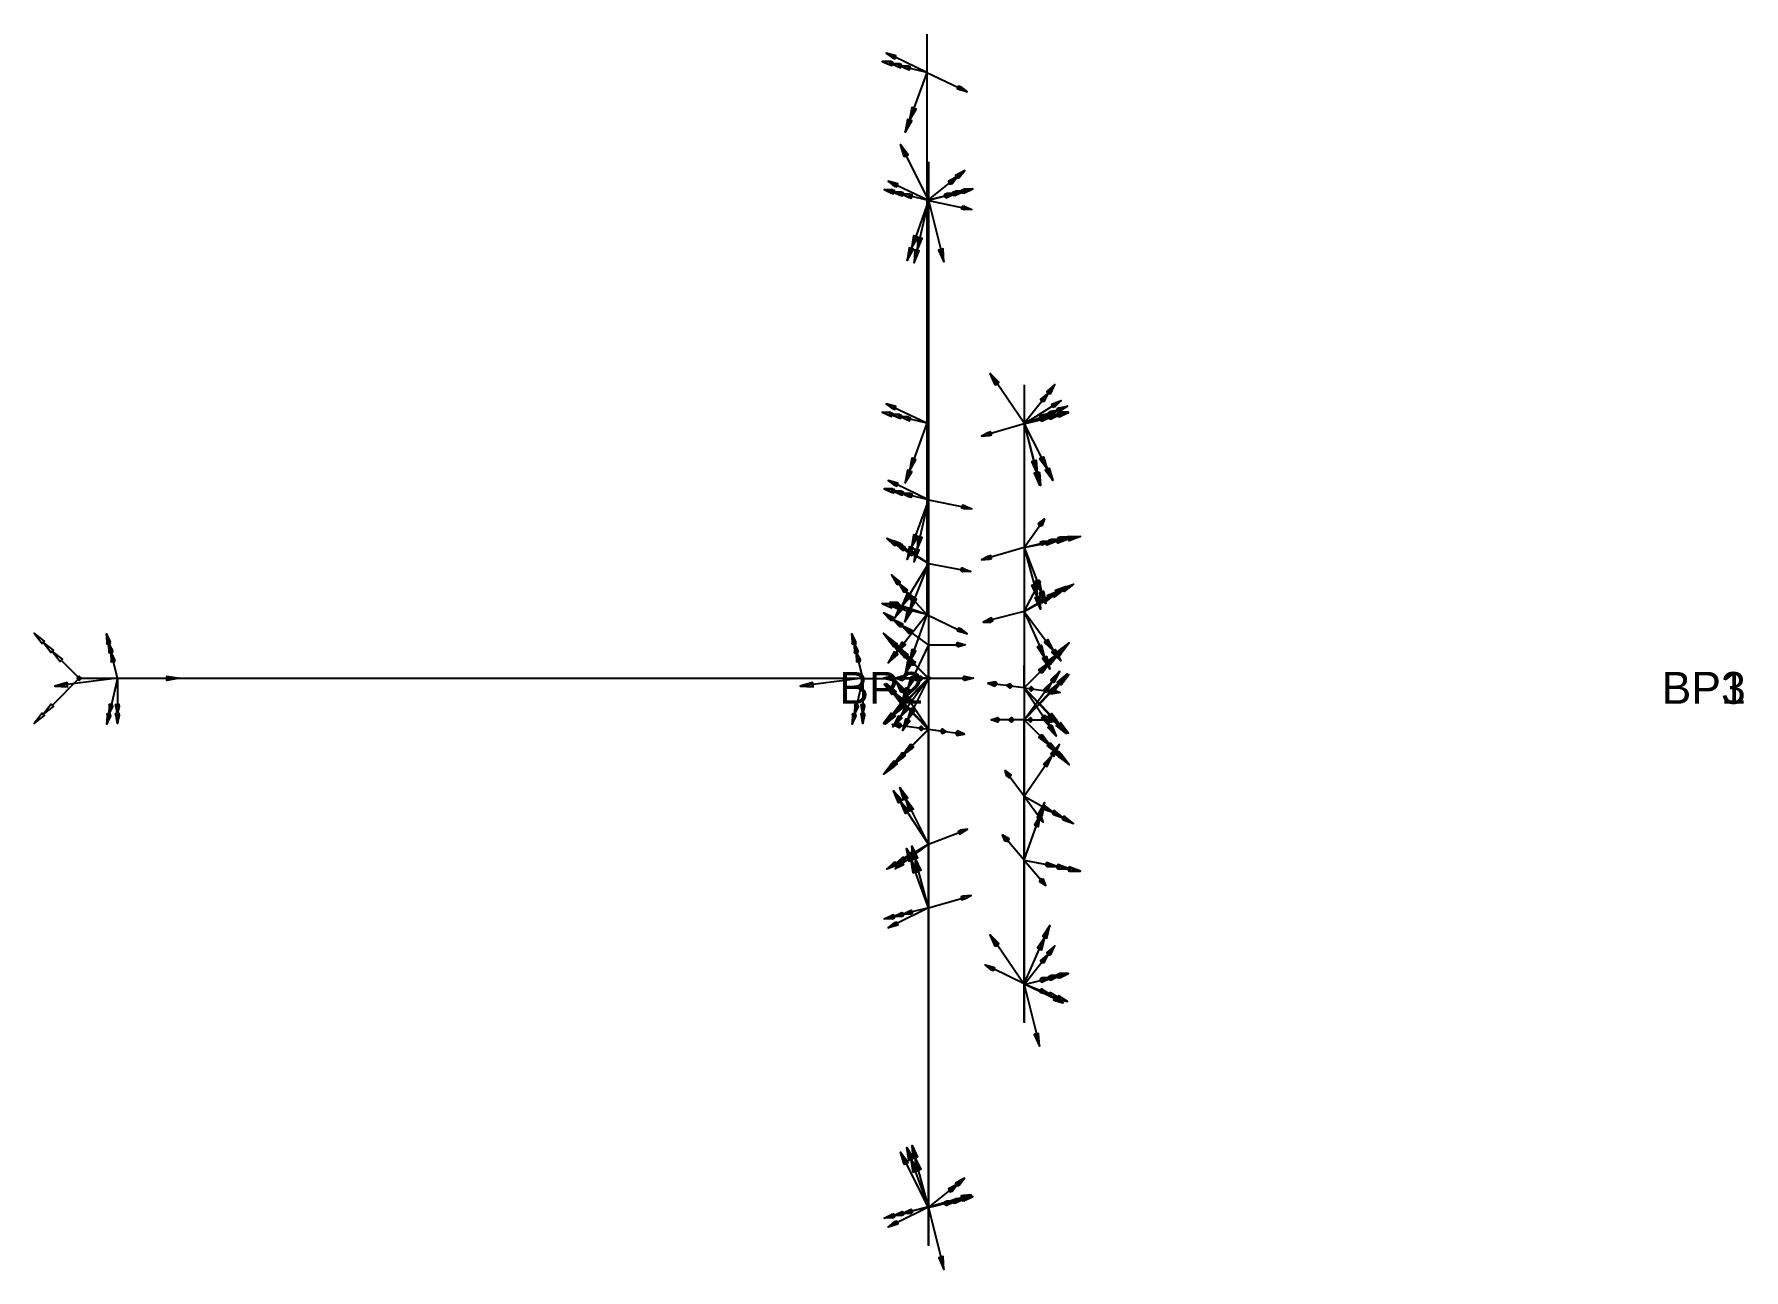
# Model space of a CAD drawing. Header units: millimetres. Extents: x -5935 to 13, y -93 to 105.
# Drawn here: x -255.3 to 12.9, y -88.7 to 105 of the extents above.
import ezdxf

# ---------------------------------------------------------------- set-up
doc = ezdxf.new("R2010")
doc.units = ezdxf.units.MM
for name, color, linetype in [('AutoDetect_23_0', 1, 'Continuous'), ('AutoDetect_24_16', 1, 'Continuous'), ('AutoDetect_79_10', 1, 'Continuous'), ('AutoDetect_79_18', 1, 'Continuous'), ('AutoDetect_79_2', 1, 'Continuous'), ('AutoDetect_80_12', 1, 'Continuous'), ('AutoDetect_80_3', 1, 'Continuous'), ('AutoDetect_80_5', 1, 'Continuous'), ('AutoDetect_81_14', 1, 'Continuous'), ('AutoDetect_82_8', 1, 'Continuous'), ('AutoDetect_85_11', 1, 'Continuous'), ('AutoDetect_86_19', 1, 'Continuous'), ('AutoDetect_96_15', 1, 'Continuous'), ('AutoDetect_97_7', 1, 'Continuous'), ('AutoDetect_98_13', 1, 'Continuous'), ('AutoDetect_98_4', 1, 'Continuous'), ('AutoDetect_98_6', 1, 'Continuous'), ('AutoDetect_99_1', 1, 'Continuous'), ('AutoDetect_99_17', 1, 'Continuous'), ('AutoDetect_99_9', 1, 'Continuous'), ('Plate_ID_9516', 1, 'Continuous')]:
    doc.layers.add(name, color=color, linetype=linetype)
doc.styles.get("Standard").update_dxf_attribs({"font": 'arial.ttf'})

# ---------------------------------------------------------------- blocks, each defined once
blk = doc.blocks.new('Kontrollpunkt')
at = {"color": 0}
for q in [(0, 6), (8, 0), (0, 0, 4)]:
    blk.add_line((0, 0), q, dxfattribs=at)
for points in [[(0.25, 8, -0.25), (-0.25, 8, -0.25), (-0.25, 8, 0.25), (0, 10, 0), (-0.25, 8, -0.25), (0.25, 8, 0.25), (0, 10, 0), (0.25, 8, -0.25), (0.25, 8, 0.25), (-0.25, 8, 0.25)], [(0.25, 6, -0.25), (-0.25, 6, -0.25), (-0.25, 6, 0.25), (0, 8, 0), (-0.25, 6, -0.25), (0.25, 6, 0.25), (0, 8, 0), (0.25, 6, -0.25), (0.25, 6, 0.25), (-0.25, 6, 0.25)], [(0.25, 0.25, 4), (-0.25, 0.25, 4), (-0.25, -0.25, 4), (0, 0, 6), (-0.25, 0.25, 4), (0.25, -0.25, 4), (0, 0, 6), (0.25, 0.25, 4), (0.25, -0.25, 4), (-0.25, -0.25, 4)], [(0.25, 0.25, 6), (-0.25, 0.25, 6), (-0.25, -0.25, 6), (0, 0, 8), (-0.25, 0.25, 6), (0.25, -0.25, 6), (0, 0, 8), (0.25, 0.25, 6), (0.25, -0.25, 6), (-0.25, -0.25, 6)], [(0.25, 0.25, 8), (-0.25, 0.25, 8), (-0.25, -0.25, 8), (0, 0, 10), (-0.25, 0.25, 8), (0.25, -0.25, 8), (0, 0, 10), (0.25, 0.25, 8), (0.25, -0.25, 8), (-0.25, -0.25, 8)], [(8, 0.25, -0.25), (8, 0.25, 0.25), (8, -0.25, 0.25), (10, 0, 0), (8, 0.25, 0.25), (8, -0.25, -0.25), (10, 0, 0), (8, 0.25, -0.25), (8, -0.25, -0.25), (8, -0.25, 0.25)]]:
    blk.add_polyline3d(points, dxfattribs=at)

msp = doc.modelspace()

# ---------------------------------------------------------------- linework, layer by layer
at = {"layer": 'AutoDetect_23_0', "color": 1}
msp.add_line((-248.21, 4, -161.5), (-125.28, 4, -161.5), dxfattribs=at)
at = {"layer": 'AutoDetect_24_16', "color": 1}
msp.add_line((-248.21, 4, -151.5), (-125.28, 4, -151.5), dxfattribs=at)
at = {"layer": 'AutoDetect_79_10', "color": 1}
msp.add_line((-115, 84.9, -102.7), (-115, 22, -102.7), dxfattribs=at)
at = {"layer": 'AutoDetect_79_10', "color": 1, "extrusion": (1, 0, 0)}
msp.add_arc((22, -120.7, -115), 18, 90, 135, dxfattribs=at)
at = {"layer": 'AutoDetect_79_18', "color": 1}
msp.add_line((-115, 84.9, -437.3), (-115, 22, -437.3), dxfattribs=at)
at = {"layer": 'AutoDetect_79_18', "color": 1, "extrusion": (-1, 0, 0)}
msp.add_arc((-22, -419.3, 115), 18, 270, 315, dxfattribs=at)
at = {"layer": 'AutoDetect_79_2', "color": 1}
msp.add_line((-115, 4, -161.5), (-115, 4, -419.3), dxfattribs=at)
at = {"layer": 'AutoDetect_79_2', "color": 1, "extrusion": (1, 0, 0)}
msp.add_arc((22, -419.3, -115), 18, 180, 225, dxfattribs=at)
at = {"layer": 'AutoDetect_80_12', "color": 1}
msp.add_line((-115, -84.9, -437.3), (-115, -22, -437.3), dxfattribs=at)
at = {"layer": 'AutoDetect_80_12', "color": 1, "extrusion": (1, 0, 0)}
msp.add_arc((-22, -419.3, -115), 18, 270, 315, dxfattribs=at)
at = {"layer": 'AutoDetect_80_3', "color": 1}
msp.add_line((-115, -4, -120.7), (-115, -4, -419.3), dxfattribs=at)
at = {"layer": 'AutoDetect_80_3', "color": 1, "extrusion": (-1, 0, 0)}
for centre, start, end in [((22, -120.7, 115), 135, 180), ((22, -419.3, 115), 180, 225)]:
    msp.add_arc(centre, 18, start, end, dxfattribs=at)
at = {"layer": 'AutoDetect_80_5', "color": 1}
msp.add_line((-115, -84.9, -102.7), (-115, -22, -102.7), dxfattribs=at)
at = {"layer": 'AutoDetect_80_5', "color": 1, "extrusion": (-1, 0, 0)}
msp.add_arc((22, -120.7, 115), 18, 90, 135, dxfattribs=at)
at = {"layer": 'AutoDetect_81_14', "color": 1}
msp.add_line((-115, 85, -95), (-115, -85, -95), dxfattribs=at)
at = {"layer": 'AutoDetect_82_8', "color": 1}
msp.add_line((-115, 85, -445), (-115, -85, -445), dxfattribs=at)
at = {"layer": 'AutoDetect_85_11', "color": 1}
msp.add_line((-115.28, 105, -161.5), (-115.28, 14, -161.5), dxfattribs=at)
at = {"layer": 'AutoDetect_86_19', "color": 1}
msp.add_line((-115.28, 105, -151.5), (-115.28, 14, -151.5), dxfattribs=at)
at = {"layer": 'AutoDetect_96_15', "color": 1}
msp.add_line((-100, 50, -222), (-100, -50, -222), dxfattribs=at)
at = {"layer": 'AutoDetect_97_7', "color": 1}
msp.add_line((-100, 50, -318), (-100, -50, -318), dxfattribs=at)
at = {"layer": 'AutoDetect_98_13', "color": 1}
msp.add_line((-100, -49.9, -310), (-100, -14.5, -310), dxfattribs=at)
at = {"layer": 'AutoDetect_98_13', "color": 1, "extrusion": (1, 0, 0)}
msp.add_arc((-14.5, -298, -100), 12, 270, 315, dxfattribs=at)
at = {"layer": 'AutoDetect_98_4', "color": 1}
msp.add_line((-100, -2.5, -298), (-100, -2.5, -242), dxfattribs=at)
at = {"layer": 'AutoDetect_98_4', "color": 1, "extrusion": (1, 0, 0)}
for centre, start, end in [((-14.5, -298, -100), 315, 0), ((-14.5, -242, -100), 0, 45)]:
    msp.add_arc(centre, 12, start, end, dxfattribs=at)
at = {"layer": 'AutoDetect_98_6', "color": 1}
msp.add_line((-100, -49.9, -230), (-100, -14.5, -230), dxfattribs=at)
at = {"layer": 'AutoDetect_98_6', "color": 1, "extrusion": (-1, 0, 0)}
msp.add_arc((14.5, -242, 100), 12, 90, 135, dxfattribs=at)
at = {"layer": 'AutoDetect_99_1', "color": 1}
msp.add_line((-100, 2.5, -242), (-100, 2.5, -298), dxfattribs=at)
at = {"layer": 'AutoDetect_99_1', "color": 1, "extrusion": (1, 0, 0)}
for centre, start, end in [((14.5, -242, -100), 135, 180), ((14.5, -298, -100), 180, 225)]:
    msp.add_arc(centre, 12, start, end, dxfattribs=at)
at = {"layer": 'AutoDetect_99_17', "color": 1}
msp.add_line((-100, 49.9, -310), (-100, 14.5, -310), dxfattribs=at)
at = {"layer": 'AutoDetect_99_17', "color": 1, "extrusion": (-1, 0, 0)}
msp.add_arc((-14.5, -298, 100), 12, 270, 315, dxfattribs=at)
at = {"layer": 'AutoDetect_99_9', "color": 1}
msp.add_line((-100, 49.9, -230), (-100, 14.5, -230), dxfattribs=at)
at = {"layer": 'AutoDetect_99_9', "color": 1, "extrusion": (1, 0, 0)}
msp.add_arc((14.5, -242, -100), 12, 90, 135, dxfattribs=at)

# ---------------------------------------------------------------- block references
at = {"layer": 'AutoDetect_23_0', "color": 1, "extrusion": (-0.173648, 0.696364, -0.696364), "rotation": 199.7021522331678}
for p in [(234.05, -72.39, 157.31), (120.59, -92.1, 137)]:
    msp.add_blockref('Kontrollpunkt', p, dxfattribs=at)
at = {"layer": 'AutoDetect_24_16', "color": 2, "extrusion": (-0.173648, 0.696364, 0.696364), "rotation": 350.1489238834161}
for p in [(234.05, -152.24, -60.65), (120.59, -132.54, -80.96)]:
    msp.add_blockref('Kontrollpunkt', p, dxfattribs=at)
at = {"layer": 'AutoDetect_79_10', "color": 2, "extrusion": (-0.696364, 0.173648, -0.696364), "rotation": 268.3626894381493}
for p in [(-48.73, 17.29, 165.3), (-3.22, 9.39, 157.16)]:
    msp.add_blockref('Kontrollpunkt', p, dxfattribs=at)
at = {"layer": 'AutoDetect_79_10', "color": 2, "extrusion": (-0.650895, 0.390731, -0.650895), "rotation": 256.3419409493859}
msp.add_blockref('Kontrollpunkt', (40.33, -6.42, 150.3), dxfattribs=at)
at = {"layer": 'AutoDetect_79_18', "color": 1, "extrusion": (-0.696364, 0.173648, 0.696364), "rotation": 261.8614270189084}
for p in [(-48.73, -404.84, -210.74), (-3.22, -396.94, -218.88)]:
    msp.add_blockref('Kontrollpunkt', p, dxfattribs=at)
at = {"layer": 'AutoDetect_79_18', "color": 1, "extrusion": (-0.650895, 0.390731, 0.650895), "rotation": 268.7304672588111}
msp.add_blockref('Kontrollpunkt', (40.33, -403.53, -201.19), dxfattribs=at)
at = {"layer": 'AutoDetect_79_2', "color": 1, "extrusion": (-0.696364, 0.696364, 0.173648), "rotation": 279.8510761165839}
msp.add_blockref('Kontrollpunkt', (78.49, -417.69, 11.79), dxfattribs=at)
at = {"layer": 'AutoDetect_79_2', "color": 1, "extrusion": (-0.703091, 0.703091, 0.106425), "rotation": 276.074826665276}
msp.add_blockref('Kontrollpunkt', (78.49, -209.31, 62.22), dxfattribs=at)
at = {"layer": 'AutoDetect_79_2', "color": 1, "extrusion": (-0.650895, 0.650895, 0.390731), "rotation": 291.3421348077551}
msp.add_blockref('Kontrollpunkt', (78.49, -418.85, -86.38), dxfattribs=at)
at = {"layer": 'AutoDetect_79_2', "color": 1, "extrusion": (-0.578134, 0.578134, -0.575779), "rotation": 240.067582641215}
msp.add_blockref('Kontrollpunkt', (78.49, -83.59, 161.79), dxfattribs=at)
at = {"layer": 'AutoDetect_80_12', "color": 1, "extrusion": (-0.650895, -0.390731, 0.650895), "rotation": 83.40411446479466}
msp.add_blockref('Kontrollpunkt', (-40.33, -403.53, -201.19), dxfattribs=at)
at = {"layer": 'AutoDetect_80_12', "color": 1, "extrusion": (-0.696364, -0.173648, 0.696364), "rotation": 91.4177731969594}
for p in [(3.22, -396.94, -218.88), (48.73, -404.84, -210.74)]:
    msp.add_blockref('Kontrollpunkt', p, dxfattribs=at)
at = {"layer": 'AutoDetect_80_3', "color": 1, "extrusion": (-0.650895, -0.650895, -0.390731), "rotation": 116.9856821999535}
msp.add_blockref('Kontrollpunkt', (-78.49, -78.23, 124.62), dxfattribs=at)
at = {"layer": 'AutoDetect_80_3', "color": 1, "extrusion": (-0.704416, -0.704416, -0.087156), "rotation": 96.48008768721697}
msp.add_blockref('Kontrollpunkt', (-78.49, -112.91, 94.35), dxfattribs=at)
at = {"layer": 'AutoDetect_80_3', "color": 1, "extrusion": (-0.696364, -0.696364, 0.173648), "rotation": 77.24859307823723}
for p in [(-78.49, -172.87, 54.96), (-78.49, -417.69, 11.79)]:
    msp.add_blockref('Kontrollpunkt', p, dxfattribs=at)
at = {"layer": 'AutoDetect_80_3', "color": 1, "extrusion": (-0.650895, -0.650895, 0.390731), "rotation": 63.01431780004646}
msp.add_blockref('Kontrollpunkt', (-78.49, -418.85, -86.38), dxfattribs=at)
at = {"layer": 'AutoDetect_80_5', "color": 1, "extrusion": (-0.650895, -0.390731, -0.650895), "rotation": 86.34572295680388}
msp.add_blockref('Kontrollpunkt', (-40.33, -6.42, 150.3), dxfattribs=at)
at = {"layer": 'AutoDetect_80_5', "color": 1, "extrusion": (-0.696364, -0.173648, -0.696364), "rotation": 81.2348063681018}
for p in [(3.22, 9.39, 157.16), (48.73, 17.29, 165.3)]:
    msp.add_blockref('Kontrollpunkt', p, dxfattribs=at)
at = {"layer": 'AutoDetect_81_14', "color": 1, "extrusion": (0.696364, 0.173648, 0.696364), "rotation": 180}
for p in [(104.48, -3.79, -132.52), (-48.83, 22.83, -159.95)]:
    msp.add_blockref('Kontrollpunkt', p, dxfattribs=at)
at = {"layer": 'AutoDetect_82_8', "color": 1, "extrusion": (0.696364, 0.173648, -0.696364), "rotation": 341.9218654017965}
for p in [(104.48, -383.76, 243.52), (-48.83, -410.38, 216.08)]:
    msp.add_blockref('Kontrollpunkt', p, dxfattribs=at)
at = {"layer": 'AutoDetect_85_11', "color": 1, "extrusion": (-0.696364, 0.173648, -0.696364), "rotation": 278.1385729810916}
for p in [(-68.17, -21.33, 209.93), (14.31, -35.65, 195.17)]:
    msp.add_blockref('Kontrollpunkt', p, dxfattribs=at)
at = {"layer": 'AutoDetect_86_19', "color": 2, "extrusion": (-0.696364, 0.173648, 0.696364), "rotation": 261.8614270189084}
for p in [(-68.17, -203.3, -8.03), (-14.8, -194.04, -17.58)]:
    msp.add_blockref('Kontrollpunkt', p, dxfattribs=at)
at = {"layer": 'AutoDetect_86_19', "color": 2, "extrusion": (-0.554174, 0.621114, 0.554174), "rotation": 287.3558529414981}
msp.add_blockref('Kontrollpunkt', (76.7, -174.43, -11.38), dxfattribs=at)
at = {"layer": 'AutoDetect_96_15', "color": 1, "extrusion": (0.696364, 0.173648, 0.696364), "rotation": 180}
for p in [(66.89, -99.17, -216.59), (-18.5, -84.35, -231.87)]:
    msp.add_blockref('Kontrollpunkt', p, dxfattribs=at)
at = {"layer": 'AutoDetect_97_7', "color": 1, "extrusion": (0.696364, 0.173648, -0.696364), "rotation": 331.9820715720423}
for p in [(66.89, -288.38, 159.45), (-18.5, -303.21, 144.17)]:
    msp.add_blockref('Kontrollpunkt', p, dxfattribs=at)
at = {"layer": 'AutoDetect_98_13', "color": 1, "extrusion": (0.775864, -0.425667, 0.465663), "rotation": 257.8545455446229}
msp.add_blockref('Kontrollpunkt', (-60.81, -236.76, -215.77), dxfattribs=at)
at = {"layer": 'AutoDetect_98_13', "color": 1, "extrusion": (0.884385, -0.173648, 0.433256), "rotation": 251.0564987855473}
msp.add_blockref('Kontrollpunkt', (-43.31, -238.93, -218.49), dxfattribs=at)
at = {"layer": 'AutoDetect_98_13', "color": 1, "extrusion": (0.679575, -0.276326, 0.679575), "rotation": 267.4572333373505}
msp.add_blockref('Kontrollpunkt', (-78.33, -175.7, -266.49), dxfattribs=at)
at = {"layer": 'AutoDetect_98_4', "color": 1, "extrusion": (0.650895, -0.650895, -0.390731), "rotation": 248.6578651922448}
msp.add_blockref('Kontrollpunkt', (-72.48, -249.7, 31.09), dxfattribs=at)
at = {"layer": 'AutoDetect_98_4', "color": 1, "extrusion": (0.696364, -0.696364, -0.173648), "rotation": 260.1489238834161}
for p in [(-72.48, -266.05, -23.09), (-72.48, -260.14, -24.14)]:
    msp.add_blockref('Kontrollpunkt', p, dxfattribs=at)
at = {"layer": 'AutoDetect_98_4', "color": 1, "extrusion": (0.650895, -0.650895, 0.390731), "rotation": 291.3421348077551}
msp.add_blockref('Kontrollpunkt', (-72.48, -247.37, -179.9), dxfattribs=at)
at = {"layer": 'AutoDetect_98_4', "color": 1, "extrusion": (0.704416, -0.704416, 0.087156), "rotation": 274.9810693937002}
msp.add_blockref('Kontrollpunkt', (-72.48, -290.86, -94.65), dxfattribs=at)
at = {"layer": 'AutoDetect_98_6', "color": 1, "extrusion": (0.775864, -0.425667, -0.465664), "rotation": 282.1454393088047}
msp.add_blockref('Kontrollpunkt', (-60.81, -241.12, 35.69), dxfattribs=at)
at = {"layer": 'AutoDetect_98_6', "color": 1, "extrusion": (0.884385, -0.173648, -0.433256), "rotation": 288.9435012144527}
msp.add_blockref('Kontrollpunkt', (-43.31, -247.76, 15.46), dxfattribs=at)
at = {"layer": 'AutoDetect_98_6', "color": 1, "extrusion": (0.679575, -0.276326, -0.679575), "rotation": 272.542767987658}
msp.add_blockref('Kontrollpunkt', (-78.33, -220.44, 100.48), dxfattribs=at)
at = {"layer": 'AutoDetect_99_1', "color": 1, "extrusion": (0.650895, 0.650895, 0.390731), "rotation": 63.01431780004649}
msp.add_blockref('Kontrollpunkt', (72.48, -247.37, -179.9), dxfattribs=at)
at = {"layer": 'AutoDetect_99_1', "color": 1, "extrusion": (0.696364, 0.696364, 0.173648), "rotation": 77.24859307823726}
for p in [(72.48, -265.74, -116.86), (72.48, -271.65, -117.91)]:
    msp.add_blockref('Kontrollpunkt', p, dxfattribs=at)
at = {"layer": 'AutoDetect_99_1', "color": 1, "extrusion": (0.650895, 0.650895, -0.390731), "rotation": 116.9856821999535}
msp.add_blockref('Kontrollpunkt', (72.48, -249.7, 31.09), dxfattribs=at)
at = {"layer": 'AutoDetect_99_1', "color": 1, "extrusion": (0.704416, 0.704416, -0.087156), "rotation": 96.48008768721697}
msp.add_blockref('Kontrollpunkt', (72.48, -247.09, -47.59), dxfattribs=at)
at = {"layer": 'AutoDetect_99_17', "color": 2, "extrusion": (0.696364, 0.173648, 0.696364), "rotation": 91.41777319695942}
for p in [(66.79, -162.31, -277.89), (47.97, -159.04, -281.25)]:
    msp.add_blockref('Kontrollpunkt', p, dxfattribs=at)
at = {"layer": 'AutoDetect_99_17', "color": 2, "extrusion": (0.650895, 0.390731, 0.650895), "rotation": 79.20799067741203}
msp.add_blockref('Kontrollpunkt', (63.9, -184.39, -261.2), dxfattribs=at)
at = {"layer": 'AutoDetect_99_9', "color": 1, "extrusion": (0.679575, 0.276326, -0.679575), "rotation": 83.02358045348831}
msp.add_blockref('Kontrollpunkt', (78.33, -220.44, 100.48), dxfattribs=at)
at = {"layer": 'AutoDetect_99_9', "color": 1, "extrusion": (0.884385, 0.173648, -0.433256), "rotation": 67.52153968478754}
msp.add_blockref('Kontrollpunkt', (43.31, -247.76, 15.46), dxfattribs=at)
at = {"layer": 'AutoDetect_99_9', "color": 1, "extrusion": (0.775851, 0.425667, -0.465685), "rotation": 73.24636324710798}
msp.add_blockref('Kontrollpunkt', (60.81, -241.12, 35.69), dxfattribs=at)
at = {"layer": 'Plate_ID_9516', "color": 2, "extrusion": (-0.707107, 0.5, -0.5), "rotation": 250.5287793655093}
msp.add_blockref('Kontrollpunkt', (58.83, -43.88, 139.94), dxfattribs=at)
at = {"layer": 'Plate_ID_9516', "color": 2, "extrusion": (-0.707107, 0.707107, 0), "rotation": 270}
for p in [(172.68, -161.5, 178.34), (172.68, -151.5, 178.34)]:
    msp.add_blockref('Kontrollpunkt', p, dxfattribs=at)
at = {"layer": 'Plate_ID_9516', "color": 2, "extrusion": (-0.707107, 0.707107, -6.07433e-17), "rotation": 270}
msp.add_blockref('Kontrollpunkt', (78.49, -120.7, 84.15), dxfattribs=at)
at = {"layer": 'Plate_ID_9516', "color": 2, "extrusion": (-0.57735, 0.57735, 0.57735), "rotation": 299.9999999999999}
msp.add_blockref('Kontrollpunkt', (78.49, -172.28, -18.76), dxfattribs=at)

# ---------------------------------------------------------------- texts
at = {"layer": 'Plate_ID_9516', "color": 5}
for s, p in [('BP2', (-129, 0)), ('BP3', (0, 0, -180)), ('BP1', (0, 0))]:
    msp.add_text(s, height=5, dxfattribs=at).set_placement(p)

doc.saveas('drawing.dxf')
